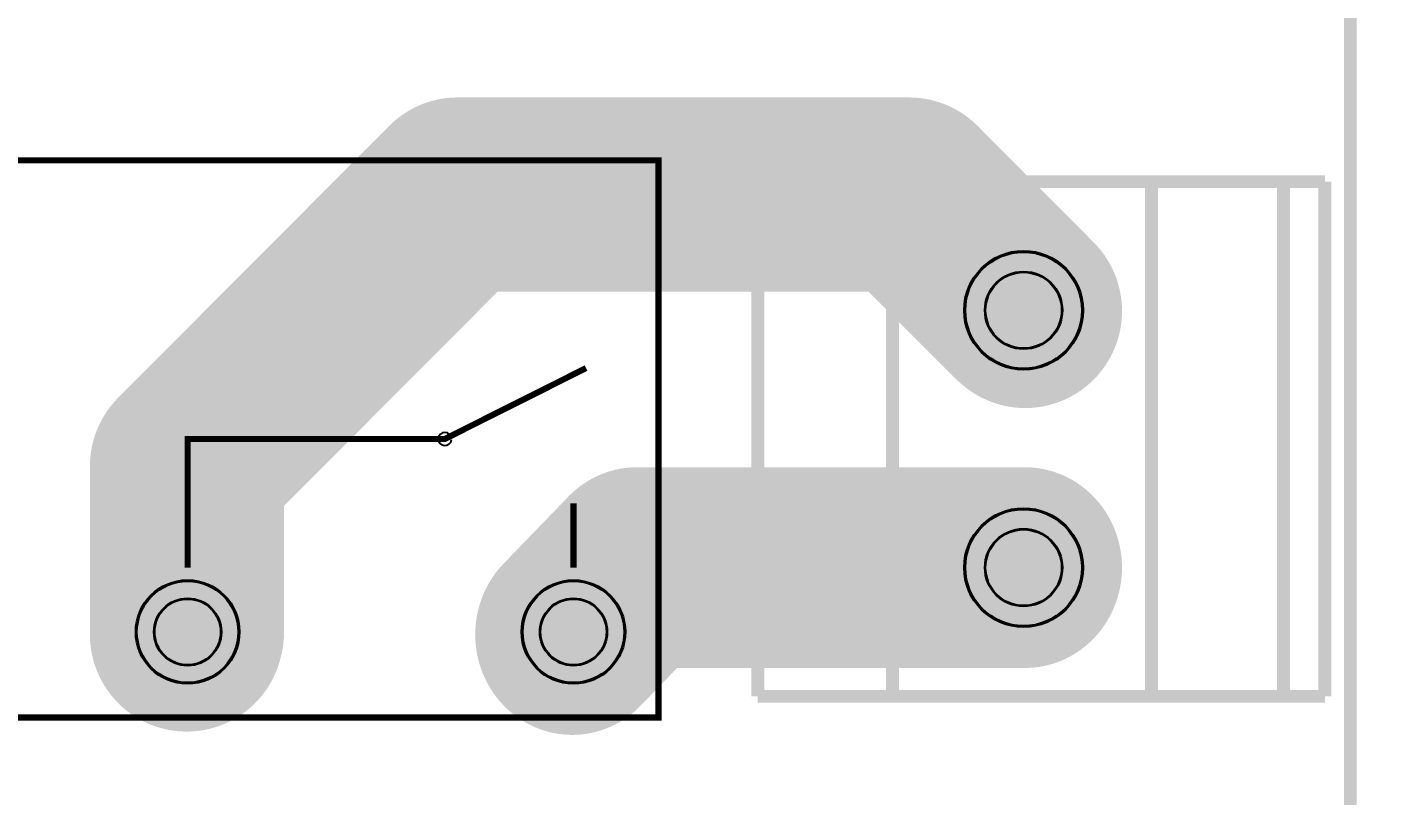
# Model space of a CAD drawing. Extents: x 2462 to 6780, y 1105 to 4890.
# Drawn here: x 5725 to 6780, y 3323 to 3920 of the extents above; entities that cross this region are included whole.
import ezdxf

# ---------------------------------------------------------------- set-up
doc = ezdxf.new("R2010")
doc.units = 9
for name, color, linetype, true_color in [('BoardOutLine', 7, 'Continuous', 0xff00ff), ('BottomLayer', 7, 'Continuous', 0x0000ff), ('BottomPasteMaskLayer', 7, 'Continuous', 0x800000), ('BottomSolderMaskLayer', 7, 'Continuous', 0xaa00ff), ('Multi-Layer', 7, 'Continuous', 0xc0c0c0), ('TopSilkLayer', 7, 'Continuous', 0xffcc00), ('TopSolderMaskLayer', 7, 'Continuous', 0x800080)]:
    doc.layers.add(name, color=color, linetype=linetype, true_color=true_color)

msp = doc.modelspace()

# ---------------------------------------------------------------- hatches: boundary and pattern name
at = {"layer": 'BottomLayer'}
for points in [[(5775, 3450), (5775, 3580), (5775.040000000001, 3582.453999999998), (5775.161, 3584.904999999999), (5775.361000000004, 3587.3509999999987), (5775.642, 3589.7890000000007), (5776.002, 3592.2170000000006), (5776.441000000006, 3594.6320000000014), (5776.958999999995, 3597.0310000000027), (5777.556000000004, 3599.411), (5778.228999999999, 3601.7710000000006), (5778.980000000003, 3604.108), (5779.807000000001, 3606.4190000000017), (5780.708999999995, 3608.701000000001), (5781.684999999998, 3610.9530000000013), (5782.735000000001, 3613.1719999999987), (5783.856, 3615.3549999999996), (5785.047999999995, 3617.5), (5786.310000000005, 3619.605000000003), (5787.639999999999, 3621.667999999998), (5789.035999999993, 3623.685999999998), (5790.498, 3625.6569999999992), (5792.024000000005, 3627.5790000000015), (5793.612000000001, 3629.451000000001), (5795.259999999995, 3631.2690000000002), (5796.967000000004, 3633.0329999999994), (6006.967000000004, 3843.0329999999994), (6008.731, 3844.7400000000016), (6010.548999999999, 3846.3880000000026), (6012.421000000002, 3847.9759999999987), (6014.343000000001, 3849.5020000000004), (6016.3139999999985, 3850.964), (6018.332000000002, 3852.3600000000006), (6020.394999999997, 3853.6900000000023), (6022.5, 3854.9519999999975), (6024.645000000004, 3856.1440000000002), (6026.827999999994, 3857.265000000003), (6029.046999999999, 3858.3149999999987), (6031.298999999999, 3859.2909999999974), (6033.581000000006, 3860.1929999999993), (6035.892000000007, 3861.019999999997), (6038.228999999999, 3861.7710000000006), (6040.589, 3862.4439999999995), (6042.969000000005, 3863.0409999999974), (6045.368000000002, 3863.559000000001), (6047.782999999996, 3863.9979999999996), (6050.210999999996, 3864.358), (6052.649000000005, 3864.639000000003), (6055.095000000001, 3864.839), (6057.546000000002, 3864.959999999999), (6060, 3865), (6410, 3865), (6412.453999999998, 3864.959999999999), (6414.904999999999, 3864.839), (6417.350999999995, 3864.639000000003), (6419.789000000004, 3864.358), (6422.217000000004, 3863.9979999999996), (6424.631999999998, 3863.559000000001), (6427.030999999995, 3863.0409999999974), (6429.411, 3862.4439999999995), (6431.771000000001, 3861.7710000000006), (6434.107999999993, 3861.019999999997), (6436.418999999994, 3860.1929999999993), (6438.701000000001, 3859.2909999999974), (6440.953000000001, 3858.3149999999987), (6443.172000000006, 3857.265000000003), (6445.354999999996, 3856.1440000000002), (6447.5, 3854.9519999999975), (6449.605000000003, 3853.6900000000023), (6451.667999999998, 3852.3600000000006), (6453.6860000000015, 3850.964), (6455.656999999999, 3849.5020000000004), (6457.578999999998, 3847.9759999999987), (6459.451000000001, 3846.3880000000026), (6461.269, 3844.7400000000016), (6463.032999999996, 3843.0329999999994), (6553.032999999996, 3753.0329999999994), (6554.740000000005, 3751.2690000000002), (6556.387999999999, 3749.451000000001), (6557.975999999995, 3747.5790000000015), (6559.501000000004, 3745.6569999999992), (6560.964000000007, 3743.685999999998), (6562.360000000001, 3741.667999999998), (6563.689999999995, 3739.605000000003), (6564.952000000005, 3737.5), (6566.144, 3735.3549999999996), (6567.264999999999, 3733.1719999999987), (6568.315000000002, 3730.9530000000013), (6569.291000000005, 3728.701000000001), (6570.192999999999, 3726.4190000000017), (6571.019999999997, 3724.108), (6571.771000000001, 3721.7710000000006), (6572.443999999996, 3719.411), (6573.041000000005, 3717.0310000000027), (6573.558999999994, 3714.6320000000014), (6573.998, 3712.2170000000006), (6574.358, 3709.7890000000007), (6574.638999999996, 3707.3509999999987), (6574.839, 3704.904999999999), (6574.959999999999, 3702.453999999998), (6575, 3700), (6574.959999999999, 3697.546000000002), (6574.839, 3695.095000000001), (6574.638999999996, 3692.6490000000013), (6574.358, 3690.2109999999993), (6573.998, 3687.7829999999994), (6573.558999999994, 3685.3679999999986), (6573.041000000005, 3682.9689999999973), (6572.443999999996, 3680.589), (6571.771000000001, 3678.2289999999994), (6571.019999999997, 3675.892), (6570.192999999999, 3673.5809999999983), (6569.291000000005, 3671.298999999999), (6568.315000000002, 3669.0469999999987), (6567.264999999999, 3666.8280000000013), (6566.144, 3664.6450000000004), (6564.952000000005, 3662.5), (6563.689999999995, 3660.394999999997), (6562.360000000001, 3658.332000000002), (6560.963000000003, 3656.314000000002), (6559.501000000004, 3654.3430000000008), (6557.975999999995, 3652.4209999999985), (6556.387999999999, 3650.548999999999), (6554.740000000005, 3648.7309999999998), (6553.032999999996, 3646.9670000000006), (6551.269, 3645.2599999999984), (6549.451000000001, 3643.6119999999974), (6547.578999999998, 3642.0240000000013), (6545.656999999999, 3640.499), (6543.6860000000015, 3639.0369999999966), (6541.667999999998, 3637.6399999999994), (6539.605000000003, 3636.3099999999977), (6537.5, 3635.0480000000025), (6535.354999999996, 3633.8559999999998), (6533.172000000006, 3632.734999999997), (6530.953000000001, 3631.6850000000013), (6528.701000000001, 3630.7090000000026), (6526.418999999994, 3629.8070000000007), (6524.107999999993, 3628.980000000003), (6521.771000000001, 3628.2289999999994), (6519.411, 3627.5560000000005), (6517.030999999995, 3626.9590000000026), (6514.631999999998, 3626.440999999999), (6512.217000000004, 3626.0020000000004), (6509.789000000004, 3625.642), (6507.350999999995, 3625.360999999997), (6504.904999999999, 3625.161), (6502.453999999998, 3625.040000000001), (6500, 3625), (6497.546000000002, 3625.040000000001), (6495.095000000001, 3625.161), (6492.649000000005, 3625.360999999997), (6490.210999999996, 3625.642), (6487.782999999996, 3626.0020000000004), (6485.368000000002, 3626.440999999999), (6482.969000000005, 3626.9590000000026), (6480.589, 3627.5560000000005), (6478.228999999999, 3628.2289999999994), (6475.892000000007, 3628.980000000003), (6473.581000000006, 3629.8070000000007), (6471.298999999999, 3630.7090000000026), (6469.046999999999, 3631.6850000000013), (6466.827999999994, 3632.734999999997), (6464.645000000004, 3633.8559999999998), (6462.5, 3635.0480000000025), (6460.394999999997, 3636.3099999999977), (6458.332000000002, 3637.6399999999994), (6456.3139999999985, 3639.036), (6454.343000000001, 3640.499), (6452.421000000002, 3642.0240000000013), (6450.548999999999, 3643.6119999999974), (6448.731, 3645.2599999999984), (6446.967000000004, 3646.9670000000006), (6378.934000000001, 3715), (6091.065999999999, 3715), (5925, 3548.934000000001), (5925, 3450), (5924.959999999999, 3447.546000000002), (5924.839, 3445.095000000001), (5924.638999999996, 3442.6490000000013), (5924.358, 3440.2109999999993), (5923.998, 3437.7829999999994), (5923.558999999994, 3435.3679999999986), (5923.041000000005, 3432.9689999999973), (5922.443999999996, 3430.589), (5921.771000000001, 3428.2289999999994), (5921.019999999997, 3425.892), (5920.192999999999, 3423.5809999999983), (5919.291000000005, 3421.298999999999), (5918.315000000002, 3419.0469999999987), (5917.264999999999, 3416.8280000000013), (5916.144, 3414.6450000000004), (5914.952000000005, 3412.5), (5913.689999999995, 3410.394999999997), (5912.360000000001, 3408.332000000002), (5910.964000000007, 3406.314000000002), (5909.502, 3404.3430000000008), (5907.975999999995, 3402.4209999999985), (5906.387999999999, 3400.548999999999), (5904.740000000005, 3398.7309999999998), (5903.032999999996, 3396.9670000000006), (5901.269, 3395.2599999999984), (5899.451000000001, 3393.6119999999974), (5897.578999999998, 3392.0240000000013), (5895.656999999999, 3390.4979999999996), (5893.6860000000015, 3389.036), (5891.667999999998, 3387.6399999999994), (5889.605000000003, 3386.3099999999977), (5887.5, 3385.0480000000025), (5885.354999999996, 3383.8559999999998), (5883.172000000006, 3382.734999999997), (5880.953000000001, 3381.6850000000013), (5878.701000000001, 3380.7090000000026), (5876.418999999994, 3379.8070000000007), (5874.107999999993, 3378.980000000003), (5871.771000000001, 3378.2289999999994), (5869.411, 3377.5560000000005), (5867.030999999995, 3376.9590000000026), (5864.631999999998, 3376.440999999999), (5862.217000000004, 3376.0020000000004), (5859.789000000004, 3375.642), (5857.350999999995, 3375.360999999997), (5854.904999999999, 3375.161), (5852.453999999998, 3375.040000000001), (5850, 3375), (5847.546000000002, 3375.040000000001), (5845.095000000001, 3375.161), (5842.649000000005, 3375.360999999997), (5840.210999999996, 3375.642), (5837.782999999996, 3376.0020000000004), (5835.368000000002, 3376.440999999999), (5832.969000000005, 3376.9590000000026), (5830.589, 3377.5560000000005), (5828.228999999999, 3378.2289999999994), (5825.892000000007, 3378.980000000003), (5823.581000000006, 3379.8070000000007), (5821.298999999999, 3380.7090000000026), (5819.046999999999, 3381.6850000000013), (5816.827999999994, 3382.734999999997), (5814.645000000004, 3383.8559999999998), (5812.5, 3385.0480000000025), (5810.394999999997, 3386.3099999999977), (5808.332000000002, 3387.6399999999994), (5806.3139999999985, 3389.036), (5804.343000000001, 3390.4979999999996), (5802.421000000002, 3392.0240000000013), (5800.548999999999, 3393.6119999999974), (5798.731, 3395.2599999999984), (5796.967000000004, 3396.9670000000006), (5795.259999999995, 3398.7309999999998), (5793.612000000001, 3400.548999999999), (5792.024000000005, 3402.4209999999985), (5790.498, 3404.3430000000008), (5789.035999999993, 3406.314000000002), (5787.639999999999, 3408.332000000002), (5786.310000000005, 3410.394999999997), (5785.047999999995, 3412.5), (5783.856, 3414.6450000000004), (5782.735000000001, 3416.8280000000013), (5781.684999999998, 3419.0469999999987), (5780.708999999995, 3421.298999999999), (5779.807000000001, 3423.5809999999983), (5778.980000000003, 3425.892), (5778.228999999999, 3428.2289999999994), (5777.556000000004, 3430.589), (5776.958999999995, 3432.9689999999973), (5776.441000000006, 3435.3679999999986), (5776.002, 3437.7829999999994), (5775.642, 3440.2109999999993), (5775.361000000004, 3442.6490000000013), (5775.161, 3445.095000000001), (5775.040000000001, 3447.546000000002), (5775, 3450)], [(6096.967000000004, 3503.0339999999997), (6146.971999999994, 3553.038999999997), (6148.735999999997, 3554.745999999999), (6150.554000000004, 3556.3940000000002), (6152.425999999992, 3557.9820000000036), (6154.347999999998, 3559.5080000000016), (6156.319000000003, 3560.970000000001), (6158.3369999999995, 3562.366000000002), (6160.4000000000015, 3563.696), (6162.505000000005, 3564.9580000000024), (6164.6500000000015, 3566.149999999998), (6166.832999999999, 3567.2710000000006), (6169.052000000003, 3568.321), (6171.304000000004, 3569.2970000000023), (6173.585999999996, 3570.198999999997), (6175.8970000000045, 3571.0260000000017), (6178.234000000004, 3571.777000000002), (6180.593999999997, 3572.449999999997), (6182.974000000002, 3573.0470000000023), (6185.373, 3573.5649999999987), (6187.7880000000005, 3574.004000000001), (6190.216, 3574.3640000000014), (6192.654000000002, 3574.6450000000004), (6195.100000000006, 3574.845000000001), (6197.551000000007, 3574.9660000000003), (6200.005000000005, 3575.0059999999976), (6500, 3575.0059999999976), (6502.453999999998, 3574.9660000000003), (6504.904999999999, 3574.845000000001), (6507.350999999995, 3574.6450000000004), (6509.789000000004, 3574.3640000000014), (6512.217000000004, 3574.004000000001), (6514.631999999998, 3573.5649999999987), (6517.030999999995, 3573.0470000000023), (6519.411, 3572.449999999997), (6521.771000000001, 3571.777000000002), (6524.107999999993, 3571.0260000000017), (6526.418999999994, 3570.198999999997), (6528.701000000001, 3569.2970000000023), (6530.953000000001, 3568.321), (6533.172000000006, 3567.2710000000006), (6535.354999999996, 3566.149999999998), (6537.5, 3564.9580000000024), (6539.605000000003, 3563.696), (6541.667999999998, 3562.366000000002), (6543.6860000000015, 3560.970000000001), (6545.656999999999, 3559.5080000000016), (6547.578999999998, 3557.9820000000036), (6549.451000000001, 3556.3940000000002), (6551.269, 3554.745999999999), (6553.032999999996, 3553.038999999997), (6554.740000000005, 3551.2750000000015), (6556.387999999999, 3549.457000000002), (6557.975999999995, 3547.584999999999), (6559.502, 3545.6630000000005), (6560.964000000007, 3543.6920000000027), (6562.360000000001, 3541.673999999999), (6563.689999999995, 3539.611000000001), (6564.952000000005, 3537.5059999999976), (6566.144, 3535.360999999997), (6567.264999999999, 3533.178), (6568.315000000002, 3530.958999999999), (6569.291000000005, 3528.7069999999985), (6570.192999999999, 3526.4249999999993), (6571.019999999997, 3524.1140000000014), (6571.771000000001, 3521.777000000002), (6572.443999999996, 3519.4169999999976), (6573.041000000005, 3517.0370000000003), (6573.558999999994, 3514.637999999999), (6573.998, 3512.222999999998), (6574.358, 3509.7949999999983), (6574.638999999996, 3507.3570000000036), (6574.839, 3504.911), (6574.959999999999, 3502.459999999999), (6575, 3500.0059999999976), (6574.959999999999, 3497.5519999999997), (6574.839, 3495.1009999999987), (6574.638999999996, 3492.654999999999), (6574.358, 3490.216999999997), (6573.998, 3487.788999999997), (6573.558999999994, 3485.3740000000034), (6573.041000000005, 3482.975000000002), (6572.443999999996, 3480.5949999999975), (6571.771000000001, 3478.2350000000006), (6571.019999999997, 3475.898000000001), (6570.192999999999, 3473.587000000003), (6569.291000000005, 3471.3050000000003), (6568.315000000002, 3469.053), (6567.264999999999, 3466.833999999999), (6566.144, 3464.650999999998), (6564.952000000005, 3462.5059999999976), (6563.689999999995, 3460.4010000000017), (6562.360000000001, 3458.3379999999997), (6560.964000000007, 3456.3199999999997), (6559.502, 3454.349000000002), (6557.975999999995, 3452.426999999996), (6556.387999999999, 3450.5550000000003), (6554.740000000005, 3448.737000000001), (6553.032999999996, 3446.972999999998), (6551.269, 3445.2660000000033), (6549.451000000001, 3443.618000000002), (6547.578999999998, 3442.029999999999), (6545.656999999999, 3440.504000000001), (6543.6860000000015, 3439.0420000000013), (6541.667999999998, 3437.6460000000006), (6539.605000000003, 3436.3160000000025), (6537.5, 3435.054), (6535.354999999996, 3433.862000000001), (6533.172000000006, 3432.741000000002), (6530.953000000001, 3431.690999999999), (6528.701000000001, 3430.715), (6526.418999999994, 3429.8129999999983), (6524.107999999993, 3428.986000000001), (6521.771000000001, 3428.2350000000006), (6519.411, 3427.561999999998), (6517.030999999995, 3426.965), (6514.631999999998, 3426.447), (6512.217000000004, 3426.0080000000016), (6509.789000000004, 3425.648000000001), (6507.350999999995, 3425.367000000002), (6504.904999999999, 3425.1670000000013), (6502.453999999998, 3425.046000000002), (6500, 3425.0059999999976), (6231.071000000004, 3425.0059999999976), (6203.032999999996, 3396.9680000000008), (6201.269, 3395.2609999999986), (6199.451000000001, 3393.613000000001), (6197.578999999998, 3392.024999999998), (6195.656999999999, 3390.499), (6193.6860000000015, 3389.0369999999966), (6191.667999999998, 3387.6409999999996), (6189.605000000003, 3386.3110000000015), (6187.5, 3385.048999999999), (6185.354999999996, 3383.8569999999963), (6183.172000000006, 3382.736000000001), (6180.953000000001, 3381.6860000000015), (6178.701000000001, 3380.709999999999), (6176.418999999994, 3379.8079999999973), (6174.107999999993, 3378.9809999999998), (6171.771000000001, 3378.2299999999996), (6169.411, 3377.5570000000007), (6167.030999999995, 3376.959999999999), (6164.631999999998, 3376.4420000000027), (6162.217000000004, 3376.0030000000006), (6159.789000000004, 3375.643), (6157.350999999995, 3375.362000000001), (6154.904999999999, 3375.1620000000003), (6152.453999999998, 3375.041000000001), (6150, 3375.001000000004), (6147.546000000002, 3375.041000000001), (6145.095000000001, 3375.1620000000003), (6142.649000000005, 3375.362000000001), (6140.210999999996, 3375.643), (6137.782999999996, 3376.0030000000006), (6135.368000000002, 3376.4420000000027), (6132.969000000005, 3376.959999999999), (6130.589, 3377.5570000000007), (6128.228999999999, 3378.2299999999996), (6125.892000000007, 3378.9809999999998), (6123.581000000006, 3379.8079999999973), (6121.298999999999, 3380.709999999999), (6119.046999999999, 3381.6860000000015), (6116.827999999994, 3382.736000000001), (6114.645000000004, 3383.8569999999963), (6112.5, 3385.048999999999), (6110.394999999997, 3386.3110000000015), (6108.332000000002, 3387.6409999999996), (6106.3139999999985, 3389.0369999999966), (6104.343000000001, 3390.5), (6102.421000000002, 3392.024999999998), (6100.548999999999, 3393.613000000001), (6098.731, 3395.2609999999986), (6096.967000000004, 3396.9680000000008), (6095.259999999995, 3398.732), (6093.612000000001, 3400.5499999999993), (6092.024000000005, 3402.4220000000023), (6090.498999999996, 3404.344000000001), (6089.035999999993, 3406.3149999999987), (6087.639999999999, 3408.3329999999987), (6086.310000000005, 3410.3960000000006), (6085.047999999995, 3412.501000000004), (6083.856, 3414.645999999997), (6082.735000000001, 3416.828999999998), (6081.684999999998, 3419.047999999999), (6080.708999999995, 3421.300000000003), (6079.807000000001, 3423.582000000002), (6078.980000000003, 3425.893), (6078.228999999999, 3428.2299999999996), (6077.556000000004, 3430.590000000004), (6076.958999999995, 3432.970000000001), (6076.441000000006, 3435.368999999999), (6076.002, 3437.7839999999997), (6075.642, 3440.2119999999995), (6075.361000000004, 3442.649999999998), (6075.161, 3445.0959999999977), (6075.040000000001, 3447.5469999999987), (6075, 3450.001000000004), (6075.040000000001, 3452.4550000000017), (6075.161, 3454.9060000000027), (6075.361000000004, 3457.351999999999), (6075.642, 3459.7899999999972), (6076.002, 3462.217999999997), (6076.441000000006, 3464.632999999998), (6076.958999999995, 3467.0319999999992), (6077.556000000004, 3469.412000000004), (6078.228999999999, 3471.772000000001), (6078.980000000003, 3474.1089999999967), (6079.807000000001, 3476.4199999999983), (6080.708999999995, 3478.7019999999975), (6081.684999999998, 3480.9540000000015), (6082.735000000001, 3483.1730000000025), (6083.856, 3485.3559999999998), (6085.047999999995, 3487.501000000004), (6086.310000000005, 3489.6059999999998), (6087.639999999999, 3491.6690000000017), (6089.035999999993, 3493.686999999998), (6090.498, 3495.6579999999994), (6092.024000000005, 3497.579999999998), (6093.612000000001, 3499.452000000001), (6095.259999999995, 3501.2700000000004), (6096.967000000004, 3503.0339999999997)]]:
    msp.add_hatch(color=256, dxfattribs=at).paths.add_polyline_path(points)
at = {"layer": 'BottomPasteMaskLayer'}
for points in [[(5775, 3450), (5775, 3580), (5775.040000000001, 3582.453999999998), (5775.161, 3584.904999999999), (5775.361000000004, 3587.3509999999987), (5775.642, 3589.7890000000007), (5776.002, 3592.2170000000006), (5776.441000000006, 3594.6320000000014), (5776.958999999995, 3597.0310000000027), (5777.556000000004, 3599.411), (5778.228999999999, 3601.7710000000006), (5778.980000000003, 3604.108), (5779.807000000001, 3606.4190000000017), (5780.708999999995, 3608.701000000001), (5781.684999999998, 3610.9530000000013), (5782.735000000001, 3613.1719999999987), (5783.856, 3615.3549999999996), (5785.047999999995, 3617.5), (5786.310000000005, 3619.605000000003), (5787.639999999999, 3621.667999999998), (5789.035999999993, 3623.685999999998), (5790.498, 3625.6569999999992), (5792.024000000005, 3627.5790000000015), (5793.612000000001, 3629.451000000001), (5795.259999999995, 3631.2690000000002), (5796.967000000004, 3633.0329999999994), (6006.967000000004, 3843.0329999999994), (6008.731, 3844.7400000000016), (6010.548999999999, 3846.3880000000026), (6012.421000000002, 3847.9759999999987), (6014.343000000001, 3849.5020000000004), (6016.3139999999985, 3850.964), (6018.332000000002, 3852.3600000000006), (6020.394999999997, 3853.6900000000023), (6022.5, 3854.9519999999975), (6024.645000000004, 3856.1440000000002), (6026.827999999994, 3857.265000000003), (6029.046999999999, 3858.3149999999987), (6031.298999999999, 3859.2909999999974), (6033.581000000006, 3860.1929999999993), (6035.892000000007, 3861.019999999997), (6038.228999999999, 3861.7710000000006), (6040.589, 3862.4439999999995), (6042.969000000005, 3863.0409999999974), (6045.368000000002, 3863.559000000001), (6047.782999999996, 3863.9979999999996), (6050.210999999996, 3864.358), (6052.649000000005, 3864.639000000003), (6055.095000000001, 3864.839), (6057.546000000002, 3864.959999999999), (6060, 3865), (6410, 3865), (6412.453999999998, 3864.959999999999), (6414.904999999999, 3864.839), (6417.350999999995, 3864.639000000003), (6419.789000000004, 3864.358), (6422.217000000004, 3863.9979999999996), (6424.631999999998, 3863.559000000001), (6427.030999999995, 3863.0409999999974), (6429.411, 3862.4439999999995), (6431.771000000001, 3861.7710000000006), (6434.107999999993, 3861.019999999997), (6436.418999999994, 3860.1929999999993), (6438.701000000001, 3859.2909999999974), (6440.953000000001, 3858.3149999999987), (6443.172000000006, 3857.265000000003), (6445.354999999996, 3856.1440000000002), (6447.5, 3854.9519999999975), (6449.605000000003, 3853.6900000000023), (6451.667999999998, 3852.3600000000006), (6453.6860000000015, 3850.964), (6455.656999999999, 3849.5020000000004), (6457.578999999998, 3847.9759999999987), (6459.451000000001, 3846.3880000000026), (6461.269, 3844.7400000000016), (6463.032999999996, 3843.0329999999994), (6553.032999999996, 3753.0329999999994), (6554.740000000005, 3751.2690000000002), (6556.387999999999, 3749.451000000001), (6557.975999999995, 3747.5790000000015), (6559.501000000004, 3745.6569999999992), (6560.964000000007, 3743.685999999998), (6562.360000000001, 3741.667999999998), (6563.689999999995, 3739.605000000003), (6564.952000000005, 3737.5), (6566.144, 3735.3549999999996), (6567.264999999999, 3733.1719999999987), (6568.315000000002, 3730.9530000000013), (6569.291000000005, 3728.701000000001), (6570.192999999999, 3726.4190000000017), (6571.019999999997, 3724.108), (6571.771000000001, 3721.7710000000006), (6572.443999999996, 3719.411), (6573.041000000005, 3717.0310000000027), (6573.558999999994, 3714.6320000000014), (6573.998, 3712.2170000000006), (6574.358, 3709.7890000000007), (6574.638999999996, 3707.3509999999987), (6574.839, 3704.904999999999), (6574.959999999999, 3702.453999999998), (6575, 3700), (6574.959999999999, 3697.546000000002), (6574.839, 3695.095000000001), (6574.638999999996, 3692.6490000000013), (6574.358, 3690.2109999999993), (6573.998, 3687.7829999999994), (6573.558999999994, 3685.3679999999986), (6573.041000000005, 3682.9689999999973), (6572.443999999996, 3680.589), (6571.771000000001, 3678.2289999999994), (6571.019999999997, 3675.892), (6570.192999999999, 3673.5809999999983), (6569.291000000005, 3671.298999999999), (6568.315000000002, 3669.0469999999987), (6567.264999999999, 3666.8280000000013), (6566.144, 3664.6450000000004), (6564.952000000005, 3662.5), (6563.689999999995, 3660.394999999997), (6562.360000000001, 3658.332000000002), (6560.963000000003, 3656.314000000002), (6559.501000000004, 3654.3430000000008), (6557.975999999995, 3652.4209999999985), (6556.387999999999, 3650.548999999999), (6554.740000000005, 3648.7309999999998), (6553.032999999996, 3646.9670000000006), (6551.269, 3645.2599999999984), (6549.451000000001, 3643.6119999999974), (6547.578999999998, 3642.0240000000013), (6545.656999999999, 3640.499), (6543.6860000000015, 3639.0369999999966), (6541.667999999998, 3637.6399999999994), (6539.605000000003, 3636.3099999999977), (6537.5, 3635.0480000000025), (6535.354999999996, 3633.8559999999998), (6533.172000000006, 3632.734999999997), (6530.953000000001, 3631.6850000000013), (6528.701000000001, 3630.7090000000026), (6526.418999999994, 3629.8070000000007), (6524.107999999993, 3628.980000000003), (6521.771000000001, 3628.2289999999994), (6519.411, 3627.5560000000005), (6517.030999999995, 3626.9590000000026), (6514.631999999998, 3626.440999999999), (6512.217000000004, 3626.0020000000004), (6509.789000000004, 3625.642), (6507.350999999995, 3625.360999999997), (6504.904999999999, 3625.161), (6502.453999999998, 3625.040000000001), (6500, 3625), (6497.546000000002, 3625.040000000001), (6495.095000000001, 3625.161), (6492.649000000005, 3625.360999999997), (6490.210999999996, 3625.642), (6487.782999999996, 3626.0020000000004), (6485.368000000002, 3626.440999999999), (6482.969000000005, 3626.9590000000026), (6480.589, 3627.5560000000005), (6478.228999999999, 3628.2289999999994), (6475.892000000007, 3628.980000000003), (6473.581000000006, 3629.8070000000007), (6471.298999999999, 3630.7090000000026), (6469.046999999999, 3631.6850000000013), (6466.827999999994, 3632.734999999997), (6464.645000000004, 3633.8559999999998), (6462.5, 3635.0480000000025), (6460.394999999997, 3636.3099999999977), (6458.332000000002, 3637.6399999999994), (6456.3139999999985, 3639.036), (6454.343000000001, 3640.499), (6452.421000000002, 3642.0240000000013), (6450.548999999999, 3643.6119999999974), (6448.731, 3645.2599999999984), (6446.967000000004, 3646.9670000000006), (6378.934000000001, 3715), (6091.065999999999, 3715), (5925, 3548.934000000001), (5925, 3450), (5924.959999999999, 3447.546000000002), (5924.839, 3445.095000000001), (5924.638999999996, 3442.6490000000013), (5924.358, 3440.2109999999993), (5923.998, 3437.7829999999994), (5923.558999999994, 3435.3679999999986), (5923.041000000005, 3432.9689999999973), (5922.443999999996, 3430.589), (5921.771000000001, 3428.2289999999994), (5921.019999999997, 3425.892), (5920.192999999999, 3423.5809999999983), (5919.291000000005, 3421.298999999999), (5918.315000000002, 3419.0469999999987), (5917.264999999999, 3416.8280000000013), (5916.144, 3414.6450000000004), (5914.952000000005, 3412.5), (5913.689999999995, 3410.394999999997), (5912.360000000001, 3408.332000000002), (5910.964000000007, 3406.314000000002), (5909.502, 3404.3430000000008), (5907.975999999995, 3402.4209999999985), (5906.387999999999, 3400.548999999999), (5904.740000000005, 3398.7309999999998), (5903.032999999996, 3396.9670000000006), (5901.269, 3395.2599999999984), (5899.451000000001, 3393.6119999999974), (5897.578999999998, 3392.0240000000013), (5895.656999999999, 3390.4979999999996), (5893.6860000000015, 3389.036), (5891.667999999998, 3387.6399999999994), (5889.605000000003, 3386.3099999999977), (5887.5, 3385.0480000000025), (5885.354999999996, 3383.8559999999998), (5883.172000000006, 3382.734999999997), (5880.953000000001, 3381.6850000000013), (5878.701000000001, 3380.7090000000026), (5876.418999999994, 3379.8070000000007), (5874.107999999993, 3378.980000000003), (5871.771000000001, 3378.2289999999994), (5869.411, 3377.5560000000005), (5867.030999999995, 3376.9590000000026), (5864.631999999998, 3376.440999999999), (5862.217000000004, 3376.0020000000004), (5859.789000000004, 3375.642), (5857.350999999995, 3375.360999999997), (5854.904999999999, 3375.161), (5852.453999999998, 3375.040000000001), (5850, 3375), (5847.546000000002, 3375.040000000001), (5845.095000000001, 3375.161), (5842.649000000005, 3375.360999999997), (5840.210999999996, 3375.642), (5837.782999999996, 3376.0020000000004), (5835.368000000002, 3376.440999999999), (5832.969000000005, 3376.9590000000026), (5830.589, 3377.5560000000005), (5828.228999999999, 3378.2289999999994), (5825.892000000007, 3378.980000000003), (5823.581000000006, 3379.8070000000007), (5821.298999999999, 3380.7090000000026), (5819.046999999999, 3381.6850000000013), (5816.827999999994, 3382.734999999997), (5814.645000000004, 3383.8559999999998), (5812.5, 3385.0480000000025), (5810.394999999997, 3386.3099999999977), (5808.332000000002, 3387.6399999999994), (5806.3139999999985, 3389.036), (5804.343000000001, 3390.4979999999996), (5802.421000000002, 3392.0240000000013), (5800.548999999999, 3393.6119999999974), (5798.731, 3395.2599999999984), (5796.967000000004, 3396.9670000000006), (5795.259999999995, 3398.7309999999998), (5793.612000000001, 3400.548999999999), (5792.024000000005, 3402.4209999999985), (5790.498, 3404.3430000000008), (5789.035999999993, 3406.314000000002), (5787.639999999999, 3408.332000000002), (5786.310000000005, 3410.394999999997), (5785.047999999995, 3412.5), (5783.856, 3414.6450000000004), (5782.735000000001, 3416.8280000000013), (5781.684999999998, 3419.0469999999987), (5780.708999999995, 3421.298999999999), (5779.807000000001, 3423.5809999999983), (5778.980000000003, 3425.892), (5778.228999999999, 3428.2289999999994), (5777.556000000004, 3430.589), (5776.958999999995, 3432.9689999999973), (5776.441000000006, 3435.3679999999986), (5776.002, 3437.7829999999994), (5775.642, 3440.2109999999993), (5775.361000000004, 3442.6490000000013), (5775.161, 3445.095000000001), (5775.040000000001, 3447.546000000002), (5775, 3450)], [(6096.967000000004, 3503.0339999999997), (6146.971999999994, 3553.038999999997), (6148.735999999997, 3554.745999999999), (6150.554000000004, 3556.3940000000002), (6152.425999999992, 3557.9820000000036), (6154.347999999998, 3559.5080000000016), (6156.319000000003, 3560.970000000001), (6158.3369999999995, 3562.366000000002), (6160.4000000000015, 3563.696), (6162.505000000005, 3564.9580000000024), (6164.6500000000015, 3566.149999999998), (6166.832999999999, 3567.2710000000006), (6169.052000000003, 3568.321), (6171.304000000004, 3569.2970000000023), (6173.585999999996, 3570.198999999997), (6175.8970000000045, 3571.0260000000017), (6178.234000000004, 3571.777000000002), (6180.593999999997, 3572.449999999997), (6182.974000000002, 3573.0470000000023), (6185.373, 3573.5649999999987), (6187.7880000000005, 3574.004000000001), (6190.216, 3574.3640000000014), (6192.654000000002, 3574.6450000000004), (6195.100000000006, 3574.845000000001), (6197.551000000007, 3574.9660000000003), (6200.005000000005, 3575.0059999999976), (6500, 3575.0059999999976), (6502.453999999998, 3574.9660000000003), (6504.904999999999, 3574.845000000001), (6507.350999999995, 3574.6450000000004), (6509.789000000004, 3574.3640000000014), (6512.217000000004, 3574.004000000001), (6514.631999999998, 3573.5649999999987), (6517.030999999995, 3573.0470000000023), (6519.411, 3572.449999999997), (6521.771000000001, 3571.777000000002), (6524.107999999993, 3571.0260000000017), (6526.418999999994, 3570.198999999997), (6528.701000000001, 3569.2970000000023), (6530.953000000001, 3568.321), (6533.172000000006, 3567.2710000000006), (6535.354999999996, 3566.149999999998), (6537.5, 3564.9580000000024), (6539.605000000003, 3563.696), (6541.667999999998, 3562.366000000002), (6543.6860000000015, 3560.970000000001), (6545.656999999999, 3559.5080000000016), (6547.578999999998, 3557.9820000000036), (6549.451000000001, 3556.3940000000002), (6551.269, 3554.745999999999), (6553.032999999996, 3553.038999999997), (6554.740000000005, 3551.2750000000015), (6556.387999999999, 3549.457000000002), (6557.975999999995, 3547.584999999999), (6559.502, 3545.6630000000005), (6560.964000000007, 3543.6920000000027), (6562.360000000001, 3541.673999999999), (6563.689999999995, 3539.611000000001), (6564.952000000005, 3537.5059999999976), (6566.144, 3535.360999999997), (6567.264999999999, 3533.178), (6568.315000000002, 3530.958999999999), (6569.291000000005, 3528.7069999999985), (6570.192999999999, 3526.4249999999993), (6571.019999999997, 3524.1140000000014), (6571.771000000001, 3521.777000000002), (6572.443999999996, 3519.4169999999976), (6573.041000000005, 3517.0370000000003), (6573.558999999994, 3514.637999999999), (6573.998, 3512.222999999998), (6574.358, 3509.7949999999983), (6574.638999999996, 3507.3570000000036), (6574.839, 3504.911), (6574.959999999999, 3502.459999999999), (6575, 3500.0059999999976), (6574.959999999999, 3497.5519999999997), (6574.839, 3495.1009999999987), (6574.638999999996, 3492.654999999999), (6574.358, 3490.216999999997), (6573.998, 3487.788999999997), (6573.558999999994, 3485.3740000000034), (6573.041000000005, 3482.975000000002), (6572.443999999996, 3480.5949999999975), (6571.771000000001, 3478.2350000000006), (6571.019999999997, 3475.898000000001), (6570.192999999999, 3473.587000000003), (6569.291000000005, 3471.3050000000003), (6568.315000000002, 3469.053), (6567.264999999999, 3466.833999999999), (6566.144, 3464.650999999998), (6564.952000000005, 3462.5059999999976), (6563.689999999995, 3460.4010000000017), (6562.360000000001, 3458.3379999999997), (6560.964000000007, 3456.3199999999997), (6559.502, 3454.349000000002), (6557.975999999995, 3452.426999999996), (6556.387999999999, 3450.5550000000003), (6554.740000000005, 3448.737000000001), (6553.032999999996, 3446.972999999998), (6551.269, 3445.2660000000033), (6549.451000000001, 3443.618000000002), (6547.578999999998, 3442.029999999999), (6545.656999999999, 3440.504000000001), (6543.6860000000015, 3439.0420000000013), (6541.667999999998, 3437.6460000000006), (6539.605000000003, 3436.3160000000025), (6537.5, 3435.054), (6535.354999999996, 3433.862000000001), (6533.172000000006, 3432.741000000002), (6530.953000000001, 3431.690999999999), (6528.701000000001, 3430.715), (6526.418999999994, 3429.8129999999983), (6524.107999999993, 3428.986000000001), (6521.771000000001, 3428.2350000000006), (6519.411, 3427.561999999998), (6517.030999999995, 3426.965), (6514.631999999998, 3426.447), (6512.217000000004, 3426.0080000000016), (6509.789000000004, 3425.648000000001), (6507.350999999995, 3425.367000000002), (6504.904999999999, 3425.1670000000013), (6502.453999999998, 3425.046000000002), (6500, 3425.0059999999976), (6231.071000000004, 3425.0059999999976), (6203.032999999996, 3396.9680000000008), (6201.269, 3395.2609999999986), (6199.451000000001, 3393.613000000001), (6197.578999999998, 3392.024999999998), (6195.656999999999, 3390.499), (6193.6860000000015, 3389.0369999999966), (6191.667999999998, 3387.6409999999996), (6189.605000000003, 3386.3110000000015), (6187.5, 3385.048999999999), (6185.354999999996, 3383.8569999999963), (6183.172000000006, 3382.736000000001), (6180.953000000001, 3381.6860000000015), (6178.701000000001, 3380.709999999999), (6176.418999999994, 3379.8079999999973), (6174.107999999993, 3378.9809999999998), (6171.771000000001, 3378.2299999999996), (6169.411, 3377.5570000000007), (6167.030999999995, 3376.959999999999), (6164.631999999998, 3376.4420000000027), (6162.217000000004, 3376.0030000000006), (6159.789000000004, 3375.643), (6157.350999999995, 3375.362000000001), (6154.904999999999, 3375.1620000000003), (6152.453999999998, 3375.041000000001), (6150, 3375.001000000004), (6147.546000000002, 3375.041000000001), (6145.095000000001, 3375.1620000000003), (6142.649000000005, 3375.362000000001), (6140.210999999996, 3375.643), (6137.782999999996, 3376.0030000000006), (6135.368000000002, 3376.4420000000027), (6132.969000000005, 3376.959999999999), (6130.589, 3377.5570000000007), (6128.228999999999, 3378.2299999999996), (6125.892000000007, 3378.9809999999998), (6123.581000000006, 3379.8079999999973), (6121.298999999999, 3380.709999999999), (6119.046999999999, 3381.6860000000015), (6116.827999999994, 3382.736000000001), (6114.645000000004, 3383.8569999999963), (6112.5, 3385.048999999999), (6110.394999999997, 3386.3110000000015), (6108.332000000002, 3387.6409999999996), (6106.3139999999985, 3389.0369999999966), (6104.343000000001, 3390.5), (6102.421000000002, 3392.024999999998), (6100.548999999999, 3393.613000000001), (6098.731, 3395.2609999999986), (6096.967000000004, 3396.9680000000008), (6095.259999999995, 3398.732), (6093.612000000001, 3400.5499999999993), (6092.024000000005, 3402.4220000000023), (6090.498999999996, 3404.344000000001), (6089.035999999993, 3406.3149999999987), (6087.639999999999, 3408.3329999999987), (6086.310000000005, 3410.3960000000006), (6085.047999999995, 3412.501000000004), (6083.856, 3414.645999999997), (6082.735000000001, 3416.828999999998), (6081.684999999998, 3419.047999999999), (6080.708999999995, 3421.300000000003), (6079.807000000001, 3423.582000000002), (6078.980000000003, 3425.893), (6078.228999999999, 3428.2299999999996), (6077.556000000004, 3430.590000000004), (6076.958999999995, 3432.970000000001), (6076.441000000006, 3435.368999999999), (6076.002, 3437.7839999999997), (6075.642, 3440.2119999999995), (6075.361000000004, 3442.649999999998), (6075.161, 3445.0959999999977), (6075.040000000001, 3447.5469999999987), (6075, 3450.001000000004), (6075.040000000001, 3452.4550000000017), (6075.161, 3454.9060000000027), (6075.361000000004, 3457.351999999999), (6075.642, 3459.7899999999972), (6076.002, 3462.217999999997), (6076.441000000006, 3464.632999999998), (6076.958999999995, 3467.0319999999992), (6077.556000000004, 3469.412000000004), (6078.228999999999, 3471.772000000001), (6078.980000000003, 3474.1089999999967), (6079.807000000001, 3476.4199999999983), (6080.708999999995, 3478.7019999999975), (6081.684999999998, 3480.9540000000015), (6082.735000000001, 3483.1730000000025), (6083.856, 3485.3559999999998), (6085.047999999995, 3487.501000000004), (6086.310000000005, 3489.6059999999998), (6087.639999999999, 3491.6690000000017), (6089.035999999993, 3493.686999999998), (6090.498, 3495.6579999999994), (6092.024000000005, 3497.579999999998), (6093.612000000001, 3499.452000000001), (6095.259999999995, 3501.2700000000004), (6096.967000000004, 3503.0339999999997)]]:
    msp.add_hatch(color=256, dxfattribs=at).paths.add_polyline_path(points)
at = {"layer": 'BottomSolderMaskLayer'}
for points in [[(5774.045692307693, 3448), (5774.045692307693, 3578.764705882353), (5774.085815384613, 3581.233141176468), (5774.207187692307, 3583.6985588235293), (5774.407803076931, 3586.1589470588224), (5774.689667692306, 3588.6112882352936), (5775.050775384618, 3591.0535705882357), (5775.491126153851, 3593.4827764705915), (5776.010719999991, 3595.8958882352963), (5776.609556923082, 3598.2898882352965), (5777.284627692308, 3600.663770588235), (5778.037938461537, 3603.0145176470614), (5778.867483076916, 3605.3391117647043), (5779.772258461533, 3607.6345352941207), (5780.751261538462, 3609.8997823529426), (5781.804492307696, 3612.131835294116), (5782.928941538456, 3614.327676470588), (5784.12460923077, 3616.485294117647), (5785.390492307699, 3618.6026764705894), (5786.724584615382, 3620.6778117647045), (5788.124879999996, 3622.7076823529387), (5789.59137846154, 3624.6902764705883), (5791.122073846156, 3626.6235823529423), (5792.714960000005, 3628.506594117647), (5794.368030769227, 3630.3352882352956), (5796.080283076924, 3632.1096647058803), (6006.726436923083, 3843.3449588235308), (6008.495864615383, 3845.0620000000017), (6010.319458461534, 3846.7196941176517), (6012.197218461544, 3848.317035294116), (6014.125132307687, 3849.8520117647095), (6016.102196923079, 3851.3226117647027), (6018.126406153839, 3852.7268235294105), (6020.1957538461575, 3854.0646470588254), (6022.307230769227, 3855.334070588233), (6024.458830769232, 3856.5330823529403), (6026.648547692304, 3857.6606764705903), (6028.874375384614, 3858.7168529411756), (6031.133304615389, 3859.6985941176463), (6033.42232615385, 3860.6059000000023), (6035.740436923079, 3861.437764705879), (6038.084627692304, 3862.1931823529376), (6040.451889230768, 3862.8701411764705), (6042.839212307699, 3863.470652941174), (6045.24559384615, 3863.9917000000023), (6047.668024615385, 3864.433282352944), (6050.103495384617, 3864.7954000000027), (6052.548996923077, 3865.0780529411786), (6055.002523076924, 3865.279229411768), (6057.461064615389, 3865.400941176471), (6059.92261538461, 3865.441176470591), (6410.9995384615395, 3865.441176470591), (6413.461089230768, 3865.400941176471), (6415.919630769233, 3865.279229411768), (6418.373156923073, 3865.0780529411786), (6420.81865846154, 3864.7954000000027), (6423.254129230772, 3864.433282352944), (6425.67656, 3863.9917000000023), (6428.082941538458, 3863.470652941174), (6430.470264615389, 3862.8701411764705), (6432.837526153846, 3862.1931823529376), (6435.181716923071, 3861.437764705879), (6437.4998276923, 3860.6059000000023), (6439.788849230768, 3859.6985941176463), (6442.047778461536, 3858.7168529411756), (6444.273606153845, 3857.6606764705903), (6446.463323076925, 3856.5330823529403), (6448.614923076922, 3855.334070588233), (6450.7264, 3854.0646470588254), (6452.795747692304, 3852.7268235294105), (6454.819956923078, 3851.3226117647027), (6456.797021538456, 3849.8520117647095), (6458.7249353846055, 3848.317035294116), (6460.602695384616, 3846.7196941176517), (6462.426289230774, 3845.0620000000017), (6464.195716923066, 3843.3449588235308), (6554.472639999993, 3752.815547058821), (6556.1848923076905, 3751.041170588236), (6557.83796307692, 3749.2124764705877), (6559.430849230768, 3747.329464705879), (6560.960541538458, 3745.3961588235325), (6562.428043076929, 3743.4135647058793), (6563.828338461535, 3741.3836941176487), (6565.1624307692255, 3739.3085588235335), (6566.428313846154, 3737.1911764705874), (6567.6239815384615, 3735.0335588235284), (6568.748430769228, 3732.8377176470567), (6569.8016615384695, 3730.6056647058795), (6570.780664615384, 3728.3404176470576), (6571.685440000001, 3726.0449941176485), (6572.51498461538, 3723.720400000002), (6573.268295384616, 3721.3696529411754), (6573.943366153842, 3718.9957705882334), (6574.542203076926, 3716.601770588237), (6575.061796923073, 3714.188658823532), (6575.502147692307, 3711.75945294118), (6575.863255384618, 3709.317170588238), (6576.145120000001, 3706.8648294117666), (6576.345735384617, 3704.40444117647), (6576.467107692304, 3701.9390235294086), (6576.507230769232, 3699.4705882352937), (6576.467107692304, 3697.002152941175), (6576.345735384617, 3694.5367352941175), (6576.145120000001, 3692.0763470588245), (6575.863255384618, 3689.6240058823532), (6575.502147692307, 3687.181723529411), (6575.061796923073, 3684.752517647059), (6574.542203076926, 3682.339405882354), (6573.943366153842, 3679.945405882354), (6573.268295384616, 3677.571523529412), (6572.51498461538, 3675.220776470589), (6571.685440000001, 3672.8961823529426), (6570.780664615384, 3670.6007588235298), (6569.8016615384695, 3668.335511764708), (6568.748430769228, 3666.1034588235307), (6567.6239815384615, 3663.907617647059), (6566.428313846154, 3661.75), (6565.1624307692255, 3659.6326176470575), (6563.828338461535, 3657.5574823529387), (6562.427040000002, 3655.527611764708), (6560.960541538458, 3653.545017647055), (6559.430849230768, 3651.6117117647045), (6557.83796307692, 3649.7286999999997), (6556.1848923076905, 3647.9000058823513), (6554.472639999993, 3646.125629411763), (6552.703212307693, 3644.408588235292), (6550.879618461542, 3642.750894117642), (6549.001858461532, 3641.1535529411776), (6547.073944615389, 3639.619582352938), (6545.096879999997, 3638.148982352941), (6543.072670769237, 3636.743764705883), (6541.003323076919, 3635.4059411764683), (6538.891846153849, 3634.136517647061), (6536.740246153851, 3632.937505882357), (6534.550529230772, 3631.8099117647034), (6532.324701538462, 3630.7537352941217), (6530.065772307687, 3629.771994117651), (6527.776750769226, 3628.864688235295), (6525.458639999997, 3628.032823529411), (6523.114449230772, 3627.277405882356), (6520.747187692308, 3626.600447058823), (6518.359864615384, 3625.999935294123), (6515.953483076926, 3625.478888235295), (6513.531052307691, 3625.0373058823534), (6511.095581538466, 3624.675188235291), (6508.650079999999, 3624.392535294115), (6506.196553846152, 3624.1913588235257), (6503.738012307695, 3624.0696470588227), (6501.276461538466, 3624.0294117647063), (6498.81491076923, 3624.0696470588227), (6496.3563692307725, 3624.1913588235257), (6493.902843076925, 3624.392535294115), (6491.457341538466, 3624.675188235291), (6489.021870769226, 3625.0373058823534), (6486.599439999998, 3625.478888235295), (6484.19305846154, 3625.999935294123), (6481.805735384616, 3626.600447058823), (6479.4384738461595, 3627.277405882356), (6477.0942830769345, 3628.032823529411), (6474.776172307691, 3628.864688235295), (6472.48715076923, 3629.771994117651), (6470.228221538462, 3630.7537352941217), (6468.002393846145, 3631.8099117647034), (6465.81267692308, 3632.937505882357), (6463.661076923083, 3634.136517647061), (6461.5495999999985, 3635.4059411764683), (6459.480252307694, 3636.743764705883), (6457.456043076927, 3638.147976470591), (6455.478978461535, 3639.619582352938), (6453.551064615385, 3641.1535529411776), (6451.6733046153895, 3642.750894117642), (6449.849710769231, 3644.408588235292), (6448.080283076924, 3646.125629411763), (6379.83795076923, 3714.558823529409), (6091.084203076927, 3714.558823529409), (5924.507230769232, 3547.5159647058827), (5924.507230769232, 3448), (5924.467107692311, 3445.531564705885), (5924.345735384617, 3443.066147058824), (5924.145119999994, 3440.605758823531), (5923.8632553846255, 3438.1534176470595), (5923.502147692307, 3435.7111352941174), (5923.061796923073, 3433.2819294117653), (5922.542203076926, 3430.868817647057), (5921.94336615385, 3428.4748176470566), (5921.268295384616, 3426.100935294122), (5920.51498461538, 3423.7501882352954), (5919.685440000001, 3421.4255941176452), (5918.780664615391, 3419.1301705882324), (5917.801661538462, 3416.8649235294106), (5916.748430769228, 3414.6328705882333), (5915.6239815384615, 3412.437029411769), (5914.428313846154, 3410.2794117647063), (5913.1624307692255, 3408.162029411764), (5911.828338461535, 3406.0868941176486), (5910.428043076929, 3404.0570235294144), (5908.961544615384, 3402.074429411765), (5907.430849230768, 3400.141123529411), (5905.83796307692, 3398.258111764706), (5904.1848923076905, 3396.429417647054), (5902.472639999993, 3394.6550411764692), (5900.703212307701, 3392.9379999999983), (5898.879618461542, 3391.280305882352), (5897.001858461532, 3389.682964705884), (5895.073944615389, 3388.1479882352905), (5893.096879999997, 3386.6773882352936), (5891.072670769223, 3385.2731764705895), (5889.003323076919, 3383.9353529411746), (5886.891846153849, 3382.6659294117635), (5884.740246153844, 3381.466917647056), (5882.550529230779, 3380.3393235294097), (5880.324701538455, 3379.283147058828), (5878.065772307687, 3378.3014058823537), (5875.776750769226, 3377.3941000000013), (5873.458639999997, 3376.5622352941173), (5871.114449230772, 3375.806817647059), (5868.747187692308, 3375.1298588235295), (5866.359864615377, 3374.529347058822), (5863.953483076919, 3374.0083000000013), (5861.531052307691, 3373.5667176470597), (5859.095581538459, 3373.2045999999973), (5856.650079999999, 3372.9219470588214), (5854.196553846152, 3372.7207705882356), (5851.738012307687, 3372.599058823529), (5849.276461538466, 3372.5588235294126), (5846.814910769237, 3372.599058823529), (5844.3563692307725, 3372.7207705882356), (5841.902843076925, 3372.9219470588214), (5839.457341538466, 3373.2045999999973), (5837.021870769233, 3373.5667176470597), (5834.599440000005, 3374.0083000000013), (5832.1930584615475, 3374.529347058822), (5829.805735384616, 3375.1298588235295), (5827.4384738461595, 3375.806817647059), (5825.09428307692, 3376.5622352941173), (5822.776172307698, 3377.3941000000013), (5820.48715076923, 3378.3014058823537), (5818.228221538462, 3379.283147058828), (5816.002393846145, 3380.3393235294097), (5813.81267692308, 3381.466917647056), (5811.661076923076, 3382.6659294117635), (5809.5495999999985, 3383.9353529411746), (5807.480252307694, 3385.2731764705895), (5805.456043076927, 3386.6773882352936), (5803.478978461535, 3388.1479882352905), (5801.551064615385, 3389.682964705884), (5799.6733046153895, 3391.280305882352), (5797.849710769231, 3392.9379999999983), (5796.080283076924, 3394.6550411764692), (5794.368030769227, 3396.429417647054), (5792.714960000005, 3398.258111764706), (5791.122073846156, 3400.141123529411), (5789.59137846154, 3402.074429411765), (5788.124879999996, 3404.0570235294144), (5786.724584615382, 3406.0868941176486), (5785.390492307699, 3408.162029411764), (5784.12460923077, 3410.2794117647063), (5782.928941538456, 3412.437029411769), (5781.804492307696, 3414.6328705882333), (5780.751261538462, 3416.8649235294106), (5779.772258461533, 3419.1301705882324), (5778.867483076916, 3421.4255941176452), (5778.037938461537, 3423.7501882352954), (5777.284627692308, 3426.100935294122), (5776.609556923082, 3428.4748176470566), (5776.010719999991, 3430.868817647057), (5775.491126153851, 3433.2819294117653), (5775.050775384618, 3435.7111352941174), (5774.689667692306, 3438.1534176470595), (5774.407803076931, 3440.605758823531), (5774.207187692307, 3443.066147058824), (5774.085815384613, 3445.531564705885), (5774.045692307693, 3448)], [(6453.7245, 3700, 1), (6546.2755, 3700, 1)], [(6095.723154285719, 3503.155347865213), (6146.013897142853, 3555.1603478652105), (6147.787977142856, 3556.9356210378974), (6149.61636571429, 3558.6495344465548), (6151.4990628571395, 3560.3010480951925), (6153.432045714289, 3561.8880819918013), (6155.414308571431, 3563.4085561443862), (6157.443840000007, 3564.860390560949), (6159.51862857143, 3566.2435852414783), (6161.635657142862, 3567.5560601939833), (6163.792914285717, 3568.795735426458), (6165.988388571423, 3569.9615709429054), (6168.220068571427, 3571.053566743325), (6170.484937142857, 3572.0686028397176), (6172.7799771428545, 3573.006679232076), (6175.104182857147, 3573.8667559244095), (6177.454537142854, 3574.6477929207103), (6179.828022857146, 3575.347710228976), (6182.221622857149, 3575.9685878412165), (6184.63433142857, 3576.5073057694244), (6187.063131428571, 3576.9638640135963), (6189.50500571428, 3577.338262573743), (6191.956937142859, 3577.6305014498575), (6194.416914285721, 3577.8385006499375), (6196.881920000007, 3577.9643401659814), (6199.349942857145, 3578.005940005998), (6501.059200000003, 3578.005940005998), (6503.527222857141, 3577.9643401659814), (6505.992228571427, 3577.8385006499375), (6508.452205714282, 3577.6305014498575), (6510.904137142861, 3577.338262573743), (6513.346011428577, 3576.9638640135963), (6515.774811428571, 3576.5073057694244), (6518.1875199999995, 3575.9685878412165), (6520.581119999995, 3575.347710228976), (6522.954605714287, 3574.6477929207103), (6525.304959999994, 3573.8667559244095), (6527.629165714279, 3573.006679232076), (6529.924205714284, 3572.0686028397176), (6532.189074285714, 3571.053566743325), (6534.420754285718, 3569.9615709429054), (6536.616228571431, 3568.795735426458), (6538.773485714279, 3567.5560601939833), (6540.890514285718, 3566.2435852414783), (6542.965302857148, 3564.860390560949), (6544.99483428571, 3563.4085561443862), (6546.977097142866, 3561.8880819918013), (6548.910079999994, 3560.3010480951925), (6550.7927771428585, 3558.6495344465548), (6552.621165714292, 3556.9356210378974), (6554.395245714288, 3555.1603478652105), (6556.112000000001, 3553.325794920507), (6557.769417142852, 3551.4350821917833), (6559.366491428576, 3549.4882096790316), (6560.901211428572, 3547.4893373662635), (6562.371565714289, 3545.439505249473), (6563.77554285714, 3543.340793320669), (6565.113142857139, 3541.1952815718396), (6566.3823542857135, 3539.0060899909986), (6567.581165714291, 3536.775298570141), (6568.708571428571, 3534.504987301265), (6569.764571428575, 3532.19723617638), (6570.74614857143, 3529.8551651834787), (6571.653302857143, 3527.4818943105674), (6572.485028571427, 3525.0784635536475), (6573.240319999997, 3522.647992900711), (6573.917165714287, 3520.1936023397648), (6574.517577142862, 3517.718411858812), (6575.0385371428565, 3515.2234614538575), (6575.480045714285, 3512.711871112886), (6575.842102857139, 3510.186760823919), (6576.124708571428, 3507.651250574945), (6576.32585142857, 3505.1074203579665), (6576.447542857139, 3502.558390160986), (6576.487771428576, 3500.006239975999), (6576.447542857139, 3497.454089791023), (6576.32585142857, 3494.905059594039), (6576.124708571428, 3492.36122937706), (6575.842102857139, 3489.8257191280863), (6575.480045714285, 3487.300608839112), (6575.0385371428565, 3484.7890184981516), (6574.517577142862, 3482.2940680931933), (6573.917165714287, 3479.818877612237), (6573.240319999997, 3477.3644870512944), (6572.485028571427, 3474.9340163983616), (6571.653302857143, 3472.530585641438), (6570.74614857143, 3470.1573147685267), (6569.764571428575, 3467.8152437756216), (6568.708571428571, 3465.507492650737), (6567.581165714291, 3463.237181381861), (6566.3823542857135, 3461.006389961003), (6565.113142857139, 3458.817198380166), (6563.77554285714, 3456.6716866313363), (6562.371565714289, 3454.5729747025325), (6560.901211428572, 3452.523142585742), (6559.366491428576, 3450.524270272974), (6557.769417142852, 3448.577397760222), (6556.112000000001, 3446.686685031498), (6554.395245714288, 3444.8521320867876), (6552.621165714292, 3443.076858914108), (6550.7927771428585, 3441.3629455054543), (6548.910079999994, 3439.711431856813), (6546.977097142866, 3438.124397960204), (6544.99483428571, 3436.603923807619), (6542.965302857148, 3435.152089391064), (6540.890514285718, 3433.768894710527), (6538.773485714279, 3432.456419758022), (6536.616228571431, 3431.2167445255473), (6534.420754285718, 3430.0509090091), (6532.189074285714, 3428.9589132086803), (6529.924205714284, 3427.9438771122877), (6527.629165714279, 3427.005800719926), (6525.304959999994, 3426.145724027596), (6522.954605714287, 3425.364687031295), (6520.581119999995, 3424.6647697230255), (6518.1875199999995, 3424.043892110789), (6515.774811428571, 3423.5051741825773), (6513.346011428577, 3423.048615938409), (6510.904137142861, 3422.6742173782623), (6508.452205714282, 3422.381978502148), (6505.992228571427, 3422.173979302068), (6503.527222857141, 3422.048139786024), (6501.059200000003, 3422.0065399460073), (6230.593462857141, 3422.0065399460073), (6202.3952457142805, 3392.847132086794), (6200.621165714292, 3391.0718589141106), (6198.792777142851, 3389.3579455054496), (6196.9100800000015, 3387.7064318568155), (6194.977097142852, 3386.1193979602067), (6192.99483428571, 3384.5989238076145), (6190.965302857141, 3383.147089391059), (6188.890514285711, 3381.7638947105297), (6186.773485714286, 3380.4514197580247), (6184.616228571431, 3379.2117445255462), (6182.420754285718, 3378.0459090090953), (6180.189074285721, 3376.9539132086757), (6177.924205714291, 3375.9388771122904), (6175.629165714279, 3375.0008007199285), (6173.304959999994, 3374.1407240275985), (6170.954605714287, 3373.3596870312977), (6168.581120000003, 3372.659769723028), (6166.187519999992, 3372.038892110788), (6163.774811428579, 3371.5001741825836), (6161.34601142857, 3371.0436159384044), (6158.904137142854, 3370.669217378265), (6156.452205714289, 3370.3769785021505), (6153.992228571427, 3370.1689793020705), (6151.527222857141, 3370.043139786023), (6149.059200000003, 3370.0015399460062), (6146.5911771428655, 3370.043139786023), (6144.126171428572, 3370.1689793020705), (6141.666194285717, 3370.3769785021505), (6139.214262857138, 3370.669217378265), (6136.772388571422, 3371.0436159384044), (6134.343588571428, 3371.5001741825836), (6131.93088, 3372.038892110788), (6129.537280000004, 3372.659769723028), (6127.16379428572, 3373.3596870312977), (6124.813440000005, 3374.1407240275985), (6122.48923428572, 3375.0008007199285), (6120.194194285716, 3375.9388771122904), (6117.929325714285, 3376.9539132086757), (6115.697645714281, 3378.0459090090953), (6113.5021714285685, 3379.2117445255462), (6111.3449142857135, 3380.4514197580247), (6109.227885714281, 3381.7638947105297), (6107.153097142858, 3383.147089391059), (6105.123565714282, 3384.5989238076145), (6103.1413028571405, 3386.120437956204), (6101.208320000005, 3387.7064318568155), (6099.325622857141, 3389.3579455054496), (6097.497234285707, 3391.0718589141106), (6095.723154285719, 3392.847132086794), (6094.006399999998, 3394.681685031497), (6092.348982857147, 3396.5723977602247), (6090.75190857143, 3398.519270272973), (6089.218194285713, 3400.5181425857445), (6087.74683428571, 3402.567974702528), (6086.342857142852, 3404.6666866313353), (6085.005257142853, 3406.812198380161), (6083.736045714286, 3409.0013899610058), (6082.537234285708, 3411.23218138186), (6081.409828571428, 3413.502492650732), (6080.353828571424, 3415.8102437756243), (6079.372251428569, 3418.152314768522), (6078.465097142864, 3420.525585641437), (6077.633371428572, 3422.9290163983605), (6076.878079999995, 3425.3594870512898), (6076.20123428572, 3427.8138776122396), (6075.6008228571445, 3430.2890680931887), (6075.07986285715, 3432.7840184981505), (6074.638354285715, 3435.2956088391184), (6074.276297142853, 3437.820719128089), (6073.993691428579, 3440.356229377063), (6073.7925485714295, 3442.900059594038), (6073.6708571428535, 3445.449089791018), (6073.630628571424, 3448.0012399760053), (6073.6708571428535, 3450.553390160985), (6073.7925485714295, 3453.1024203579655), (6073.993691428579, 3455.6462505749405), (6074.276297142853, 3458.1817608239144), (6074.638354285715, 3460.7068711128886), (6075.07986285715, 3463.218461453853), (6075.6008228571445, 3465.7134118588147), (6076.20123428572, 3468.1886023397674), (6076.878079999995, 3470.6429929007136), (6077.633371428572, 3473.073463553643), (6078.465097142864, 3475.4768943105664), (6079.372251428569, 3477.8501651834813), (6080.353828571424, 3480.1922361763864), (6081.409828571428, 3482.499987301271), (6082.537234285708, 3484.7702985701435), (6083.736045714286, 3487.001089991005), (6085.005257142853, 3489.190281571842), (6086.342857142852, 3491.335793320668), (6087.74683428571, 3493.4345052494755), (6089.217188571427, 3495.484337366259), (6090.75190857143, 3497.4832096790306), (6092.348982857147, 3499.430082191786), (6094.006399999998, 3501.320794920506), (6095.723154285719, 3503.155347865213)], [(6453.7245, 3500, 1), (6546.2755, 3500, 1)], [(5809.63, 3450, 1), (5890.37, 3450, 1)], [(6109.63, 3450, 1), (6190.37, 3450, 1)]]:
    msp.add_hatch(color=256, dxfattribs=at).paths.add_polyline_path(points)
at = {"layer": 'Multi-Layer'}
for points in [[(6454.7245, 3700, 1), (6545.2755, 3700, 1)], [(6454.7245, 3500, 1), (6545.2755, 3500, 1)], [(5810.63, 3450, 1), (5889.37, 3450, 1)], [(6110.63, 3450, 1), (6189.37, 3450, 1)]]:
    msp.add_hatch(color=256, dxfattribs=at).paths.add_polyline_path(points)
at = {"layer": 'TopSolderMaskLayer'}
for points in [[(6453.7245, 3700, 1), (6546.2755, 3700, 1)], [(6453.7245, 3500, 1), (6546.2755, 3500, 1)], [(5809.63, 3450, 1), (5890.37, 3450, 1)], [(6109.63, 3450, 1), (6190.37, 3450, 1)]]:
    msp.add_hatch(color=256, dxfattribs=at).paths.add_polyline_path(points)

# ---------------------------------------------------------------- linework, layer by layer
at = {"layer": 'BoardOutLine', "const_width": 10}
msp.add_lwpolyline([(2467, 4640), (2467, 4885), (6754, 4885), (6754, 1110), (2467, 1110), (2467, 4640)], close=True, dxfattribs=at)
at = {"layer": 'BottomLayer', "const_width": 25}
for points in [[(5850, 3450), (5850, 3554.850000000002), (6085.1500000000015, 3790)], [(6500, 3700), (6410, 3790), (6085.1500000000015, 3790)], [(6150, 3450), (6200, 3500), (6500, 3500)]]:
    msp.add_lwpolyline(points, dxfattribs=at)
at = {"layer": 'BottomSolderMaskLayer'}
for centre, radius in [((6500, 3700), 46.275499999999994), ((6500, 3700), 30.180184956543826), ((6500, 3500), 46.275499999999994), ((6500, 3500), 30.180184956543826), ((5850, 3450), 40.37), ((6150, 3450), 40.37), ((5850, 3450), 26.2410127000254), ((6150, 3450), 26.2410127000254)]:
    msp.add_circle(centre, radius, dxfattribs=at)
at = {"layer": 'Multi-Layer'}
for centre, radius in [((6500, 3700), 45.275499999999994), ((6500, 3700), 29.528), ((6500, 3500), 45.275499999999994), ((6500, 3500), 29.528), ((5850, 3450), 39.37), ((6150, 3450), 39.37), ((5850, 3450), 25.591), ((6150, 3450), 25.591)]:
    msp.add_circle(centre, radius, dxfattribs=at)
at = {"layer": 'TopSilkLayer', "const_width": 4.724}
msp.add_lwpolyline([(6216.0999999999985, 3816.5), (5383.9000000000015, 3816.5), (5383.9000000000015, 3383.5), (6216.0999999999985, 3383.5), (6216.0999999999985, 3816.5)], close=True, dxfattribs=at)
at = {"layer": 'TopSilkLayer'}
for points, const_width in [([(6293.307999999997, 3400), (6293.307999999997, 3800)], 10), ([(6293.307999999997, 3800), (6734.252999999997, 3800)], 10), ([(6398.073999999993, 3400), (6398.073999999993, 3800)], 10), ([(6599.406999999999, 3400), (6599.406999999999, 3800)], 10), ([(6702.075000000004, 3400), (6702.075000000004, 3800)], 10), ([(6734.252999999997, 3400), (6734.252999999997, 3800)], 10), ([(5850, 3500), (5850, 3600), (6050, 3600), (6159.799999999996, 3655.100000000002)], 4.724), ([(6150, 3500), (6150, 3550)], 4.724), ([(6293.307999999997, 3400), (6734.252999999997, 3400)], 10)]:
    msp.add_lwpolyline(points, dxfattribs=dict(at, const_width=const_width))
msp.add_arc((6049.999000863245, 3599.997027434627), 5.118, 0.03327773735512995, 354.9329709477572, dxfattribs=at)
at = {"layer": 'TopSolderMaskLayer'}
for centre, radius in [((6500, 3700), 46.275499999999994), ((6500, 3700), 30.180184956543826), ((6500, 3500), 46.275499999999994), ((6500, 3500), 30.180184956543826), ((5850, 3450), 40.37), ((6150, 3450), 40.37), ((5850, 3450), 26.2410127000254), ((6150, 3450), 26.2410127000254)]:
    msp.add_circle(centre, radius, dxfattribs=at)

doc.saveas('drawing.dxf')
